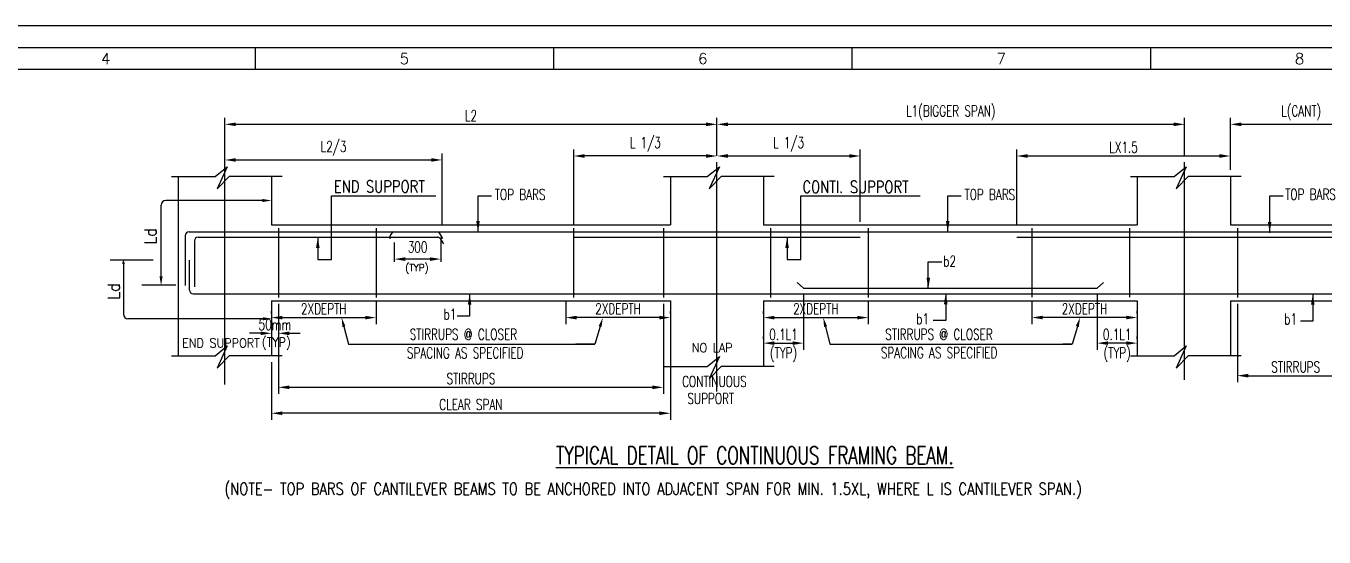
# Model space of a CAD drawing. Extents: x 489124 to 794428, y -356295 to -29813.
# Drawn here: x 543863 to 573594, y -113142 to -101429 of the extents above; entities that cross this region are included whole.
import ezdxf
from ezdxf.enums import TextEntityAlignment as Align
from ezdxf.lldxf.tags import DXFTag

# ---------------------------------------------------------------- set-up
doc = ezdxf.new("R2010")
doc.units = 0
doc.header["$LTSCALE"] = 500
doc.header["$MEASUREMENT"] = 0
doc.layers.get('DEFPOINTS').update_dxf_attribs({"color": 4})
for name, color, linetype in [('08', 4, 'Continuous'), ('CEN', 8, 'CENTER'), ('COL', 1, 'Continuous'), ('DIM', 5, 'Continuous'), ('hat', 8, 'Continuous'), ('LINK', 2, 'Continuous'), ('PNA', 10, 'Continuous'), ('S-REINF', 6, 'Continuous'), ('S-SCHEDULE', 2, 'Continuous'), ('TXT', 4, 'Continuous')]:
    doc.layers.add(name, color=color, linetype=linetype)
doc.layers.add('HEADING-TXT', color=1, linetype='Continuous', lineweight=25)
doc.styles.add('ROMANS', font='r.shx', dxfattribs={"width": 0.7, "bigfont": 'bigfont.shx'})
doc.styles.add('ROMENT', font='r.shx', dxfattribs={"bigfont": 'bigfont.shx'})
tags = doc.linetypes.add('CENTER', pattern=[2, 1.25, -0.25, 0.25, -0.25]).pattern_tags.tags
tags[10:11] = [DXFTag(74, 4), DXFTag(75, 0), DXFTag(340, '0'), DXFTag(46, 1.0), DXFTag(50, 0.0), DXFTag(44, 0.0), DXFTag(45, 0.0)]
tags[8:9] = [DXFTag(74, 4), DXFTag(75, 0), DXFTag(340, '0'), DXFTag(46, 1.0), DXFTag(50, 0.0), DXFTag(44, 0.0), DXFTag(45, 0.0)]
tags[6:7] = [DXFTag(74, 4), DXFTag(75, 0), DXFTag(340, '0'), DXFTag(46, 1.0), DXFTag(50, 0.0), DXFTag(44, 0.0), DXFTag(45, 0.0)]
tags[4:5] = [DXFTag(74, 4), DXFTag(75, 0), DXFTag(340, '0'), DXFTag(46, 1.0), DXFTag(50, 0.0), DXFTag(44, 0.0), DXFTag(45, 0.0)]
doc.dimstyles.new('5', dxfattribs={"dimtxt": 250, "dimasz": 250, "dimexe": 60, "dimexo": 60, "dimgap": 150, "dimtad": 1, "dimdec": 0, "dimlfac": 0.2, "dimzin": 0, "dimdsep": 46, "dimtxsty": 'ROMANS', "dimcen": -250, "dimclrd": 5, "dimclre": 5, "dimclrt": 4, "dimadec": 0, "dimazin": 0, "dimtfac": 1, "dimtdec": 0, "dimtix": 1, "dimtofl": 0, "dimtmove": 2, "dimatfit": 3, "dimfxl": 0, "dimtolj": 1, "dimtzin": 0, "dimarcsym": 0})
doc.dimstyles.new('INT1', dxfattribs={"dimtxt": 250, "dimasz": 250, "dimexe": 150, "dimexo": 60, "dimgap": 75, "dimtad": 1, "dimdec": 0, "dimzin": 0, "dimdsep": 46, "dimtxsty": 'ROMANS', "dimcen": -250, "dimclrd": 5, "dimclre": 5, "dimclrt": 4, "dimadec": 0, "dimazin": 0, "dimtfac": 1, "dimtdec": 0, "dimtix": 1, "dimtofl": 0, "dimtmove": 2, "dimatfit": 3, "dimfxl": 0, "dimtolj": 1, "dimtzin": 0, "dimarcsym": 0})

# ---------------------------------------------------------------- blocks, each defined once
blk = doc.blocks.new('A1')
at = {"flags": 128}
blk.add_lwpolyline([(0, 0), (82779, 0), (82779, 58231), (0, 58231)], close=True, dxfattribs=at)
at = {"layer": 'PNA'}
for p, q in [((27921, 57739), (27921, 57247)), ((34655, 57739), (34655, 57247)), ((41389, 57739), (41389, 57247)), ((48124, 57739), (48124, 57247))]:
    blk.add_line(p, q, dxfattribs=at)
at = {"layer": 'PNA', "color": 1}
for points in [[(984, 492), (82287, 492), (82287, 57739), (984, 57739)], [(1969, 984), (81794, 984), (81794, 57247), (1969, 57247)]]:
    blk.add_lwpolyline(points, close=True, dxfattribs=at)
at = {"layer": 'PNA', "style": 'ROMANS'}
for s, p in [('4', (24555, 57493)), ('5', (31289, 57493)), ('6', (38023, 57493)), ('7', (44757, 57493)), ('8', (51491, 57493))]:
    blk.add_text(s, height=246, dxfattribs=at).set_placement(p, align=Align.MIDDLE)
blk = doc.blocks.new('*D318')
at = {"layer": 'DEFPOINTS', "color": 0}
for p in [(570402, -103683), (559690, -104552), (570402, -104552)]:
    blk.add_point(p, dxfattribs=at)
at = {"layer": 'DIM', "color": 5, "lineweight": -2}
for p, q in [((559690, -104402), (559690, -103533)), ((559940, -103683), (570152, -103683)), ((570402, -104402), (570402, -103533))]:
    blk.add_line(p, q, dxfattribs=at)
at = {"layer": 'DIM', "color": 5}
for points in [[(559940, -103642), (559940, -103725), (559690, -103683)], [(570152, -103642), (570152, -103725), (570402, -103683)]]:
    blk.add_solid(points, dxfattribs=at)
at = {"layer": 'DIM', "color": 4, "insert": (565046, -103418), "char_height": 250, "attachment_point": 5, "style": 'ROMANS'}
blk.add_mtext('\\A1;L1(BIGGER SPAN)', dxfattribs=at)
blk = doc.blocks.new('*D319')
at = {"layer": 'DEFPOINTS', "color": 0}
for p in [(559690, -104552), (562971, -104409), (562971, -106069)]:
    blk.add_point(p, dxfattribs=at)
at = {"layer": 'DIM', "color": 5, "lineweight": -2}
for p, q in [((559690, -104402), (559690, -104259)), ((562971, -105919), (562971, -104259)), ((559940, -104409), (562721, -104409))]:
    blk.add_line(p, q, dxfattribs=at)
at = {"layer": 'DIM', "color": 5}
for points in [[(559940, -104367), (559940, -104451), (559690, -104409)], [(562721, -104367), (562721, -104451), (562971, -104409)]]:
    blk.add_solid(points, dxfattribs=at)
at = {"layer": 'DIM', "color": 4, "insert": (561331, -104143), "char_height": 250, "attachment_point": 5, "style": 'ROMANS'}
blk.add_mtext('\\A1;L 1/3', dxfattribs=at)
blk = doc.blocks.new('*D320')
at = {"layer": 'DEFPOINTS', "color": 0}
for p in [(553394, -104500), (548418, -104699), (553394, -106139)]:
    blk.add_point(p, dxfattribs=at)
at = {"layer": 'DIM', "color": 5, "lineweight": -2}
for p, q in [((548418, -104549), (548418, -104350)), ((553394, -105989), (553394, -104350)), ((548668, -104500), (553144, -104500))]:
    blk.add_line(p, q, dxfattribs=at)
at = {"layer": 'DIM', "color": 5}
for points in [[(548668, -104458), (548668, -104541), (548418, -104500)], [(553144, -104458), (553144, -104541), (553394, -104500)]]:
    blk.add_solid(points, dxfattribs=at)
at = {"layer": 'DIM', "color": 4, "insert": (550906, -104234), "char_height": 250, "attachment_point": 5, "style": 'ROMANS'}
blk.add_mtext('\\A1;L2/3', dxfattribs=at)
blk = doc.blocks.new('*D321')
at = {"layer": 'DEFPOINTS', "color": 0}
for p in [(556408, -104409), (559690, -104552), (556408, -106148)]:
    blk.add_point(p, dxfattribs=at)
at = {"layer": 'DIM', "color": 5, "lineweight": -2}
for p, q in [((556408, -105998), (556408, -104259)), ((559690, -104402), (559690, -104259)), ((559440, -104409), (556658, -104409))]:
    blk.add_line(p, q, dxfattribs=at)
at = {"layer": 'DIM', "color": 5}
for points in [[(556658, -104367), (556658, -104451), (556408, -104409)], [(559440, -104367), (559440, -104451), (559690, -104409)]]:
    blk.add_solid(points, dxfattribs=at)
at = {"layer": 'DIM', "color": 4, "insert": (558049, -104143), "char_height": 250, "attachment_point": 5, "style": 'ROMANS'}
blk.add_mtext('\\A1;L 1/3', dxfattribs=at)
blk = doc.blocks.new('*D322')
at = {"layer": 'DEFPOINTS', "color": 0}
for p in [(549485, -108985), (558623, -108985), (549485, -110305)]:
    blk.add_point(p, dxfattribs=at)
at = {"layer": 'DIM', "color": 5, "lineweight": -2}
for p, q in [((549485, -109135), (549485, -110455)), ((558623, -109135), (558623, -110455)), ((558373, -110305), (549735, -110305))]:
    blk.add_line(p, q, dxfattribs=at)
at = {"layer": 'DIM', "color": 5}
for points in [[(549735, -110263), (549735, -110346), (549485, -110305)], [(558373, -110263), (558373, -110346), (558623, -110305)]]:
    blk.add_solid(points, dxfattribs=at)
at = {"layer": 'DIM', "color": 4, "insert": (554054, -110105), "char_height": 250, "attachment_point": 5, "style": 'ROMANS'}
blk.add_mtext('\\A1;CLEAR SPAN', dxfattribs=at)
blk = doc.blocks.new('*D323')
at = {"layer": 'DEFPOINTS', "color": 0}
for p in [(549645, -107650), (558463, -107650), (558463, -109711)]:
    blk.add_point(p, dxfattribs=at)
at = {"layer": 'DIM', "color": 5, "lineweight": -2}
for p, q in [((549645, -107800), (549645, -109861)), ((558463, -107800), (558463, -109861)), ((549895, -109711), (558213, -109711))]:
    blk.add_line(p, q, dxfattribs=at)
at = {"layer": 'DIM', "color": 5}
for points in [[(549895, -109669), (549895, -109752), (549645, -109711)], [(558213, -109669), (558213, -109752), (558463, -109711)]]:
    blk.add_solid(points, dxfattribs=at)
at = {"layer": 'DIM', "color": 4, "insert": (554054, -109511), "char_height": 250, "attachment_point": 5, "style": 'ROMANS'}
blk.add_mtext('\\A1;STIRRUPS', dxfattribs=at)
blk = doc.blocks.new('*D324')
at = {"layer": 'DEFPOINTS', "color": 0}
for p in [(552299, -106331), (553366, -106215), (552299, -106772)]:
    blk.add_point(p, dxfattribs=at)
at = {"layer": 'DIM', "color": 5, "lineweight": -2}
for p, q in [((552299, -106391), (552299, -106832)), ((553366, -106275), (553366, -106832)), ((553116, -106772), (552549, -106772))]:
    blk.add_line(p, q, dxfattribs=at)
at = {"layer": 'DIM', "color": 5}
for points in [[(552549, -106731), (552549, -106814), (552299, -106772)], [(553116, -106731), (553116, -106814), (553366, -106772)]]:
    blk.add_solid(points, dxfattribs=at)
at = {"layer": 'DIM', "color": 4, "insert": (552833, -106497), "char_height": 250, "attachment_point": 5, "style": 'ROMANS'}
blk.add_mtext('\\A1;300', dxfattribs=at)
blk = doc.blocks.new('*D325')
at = {"layer": 'DEFPOINTS', "color": 0}
for p in [(551883, -107580), (549485, -108167), (551883, -108113)]:
    blk.add_point(p, dxfattribs=at)
at = {"layer": 'DIM', "color": 5, "lineweight": -2}
for p, q in [((551883, -107730), (551883, -108263)), ((549485, -108017), (549485, -107963)), ((549735, -108113), (551633, -108113))]:
    blk.add_line(p, q, dxfattribs=at)
at = {"layer": 'DIM', "color": 5}
for points in [[(549735, -108072), (549735, -108155), (549485, -108113)], [(551633, -108072), (551633, -108155), (551883, -108113)]]:
    blk.add_solid(points, dxfattribs=at)
at = {"layer": 'DIM', "color": 4, "insert": (550684, -107913), "char_height": 250, "attachment_point": 5, "style": 'ROMANS'}
blk.add_mtext('\\A1;2XDEPTH', dxfattribs=at)
blk = doc.blocks.new('*D326')
at = {"layer": 'DEFPOINTS', "color": 0}
for p in [(549485, -108431), (549485, -108473), (549645, -108351)]:
    blk.add_point(p, dxfattribs=at)
at = {"layer": 'DIM', "color": 5, "lineweight": -2}
for p, q in [((549235, -108473), (548985, -108473)), ((549645, -108501), (549645, -108623)), ((549895, -108473), (550145, -108473)), ((549485, -108581), (549485, -108623))]:
    blk.add_line(p, q, dxfattribs=at)
at = {"layer": 'DIM', "color": 5}
for points in [[(549235, -108431), (549235, -108515), (549485, -108473)], [(549895, -108431), (549895, -108515), (549645, -108473)]]:
    blk.add_solid(points, dxfattribs=at)
at = {"layer": 'DIM', "color": 4, "insert": (549565, -108273), "char_height": 250, "attachment_point": 5, "style": 'ROMANS'}
blk.add_mtext('\\A1;50mm', dxfattribs=at)
blk = doc.blocks.new('*D327')
at = {"layer": 'DEFPOINTS', "color": 0}
for p in [(556225, -107580), (556225, -108113), (558623, -108167)]:
    blk.add_point(p, dxfattribs=at)
at = {"layer": 'DIM', "color": 5, "lineweight": -2}
for p, q in [((556225, -107730), (556225, -108263)), ((558373, -108113), (556475, -108113)), ((558623, -108017), (558623, -107963))]:
    blk.add_line(p, q, dxfattribs=at)
at = {"layer": 'DIM', "color": 5}
for points in [[(556475, -108072), (556475, -108155), (556225, -108113)], [(558373, -108072), (558373, -108155), (558623, -108113)]]:
    blk.add_solid(points, dxfattribs=at)
at = {"layer": 'DIM', "color": 4, "insert": (557424, -107913), "char_height": 250, "attachment_point": 5, "style": 'ROMANS'}
blk.add_mtext('\\A1;2XDEPTH', dxfattribs=at)
blk = doc.blocks.new('*D328')
at = {"layer": 'DEFPOINTS', "color": 0}
for p in [(559690, -103683), (548418, -104552), (559690, -104552)]:
    blk.add_point(p, dxfattribs=at)
at = {"layer": 'DIM', "color": 5, "lineweight": -2}
for p, q in [((548418, -104402), (548418, -103533)), ((548668, -103683), (559440, -103683)), ((559690, -104402), (559690, -103533))]:
    blk.add_line(p, q, dxfattribs=at)
at = {"layer": 'DIM', "color": 5}
for points in [[(548668, -103642), (548668, -103725), (548418, -103683)], [(559440, -103642), (559440, -103725), (559690, -103683)]]:
    blk.add_solid(points, dxfattribs=at)
at = {"layer": 'DIM', "color": 4, "insert": (554054, -103483), "char_height": 250, "attachment_point": 5, "style": 'ROMANS'}
blk.add_mtext('\\A1;L2', dxfattribs=at)
blk = doc.blocks.new('*D329')
at = {"layer": 'DEFPOINTS', "color": 0}
for p in [(574696, -103683), (571449, -104874), (574696, -105987)]:
    blk.add_point(p, dxfattribs=at)
at = {"layer": 'DIM', "color": 5, "lineweight": -2}
for p, q in [((571449, -104724), (571449, -103533)), ((571699, -103683), (574446, -103683)), ((574696, -105837), (574696, -103533))]:
    blk.add_line(p, q, dxfattribs=at)
at = {"layer": 'DIM', "color": 5}
for points in [[(571699, -103642), (571699, -103725), (571449, -103683)], [(574446, -103642), (574446, -103725), (574696, -103683)]]:
    blk.add_solid(points, dxfattribs=at)
at = {"layer": 'DIM', "color": 4, "insert": (573072, -103418), "char_height": 250, "attachment_point": 5, "style": 'ROMANS'}
blk.add_mtext('\\A1;L(CANT)', dxfattribs=at)
blk = doc.blocks.new('*D330')
at = {"layer": 'DEFPOINTS', "color": 0}
for p in [(571609, -107650), (574282, -107650), (574282, -109444)]:
    blk.add_point(p, dxfattribs=at)
at = {"layer": 'DIM', "color": 5, "lineweight": -2}
for p, q in [((571609, -107800), (571609, -109594)), ((574282, -107800), (574282, -109594)), ((571859, -109444), (574032, -109444))]:
    blk.add_line(p, q, dxfattribs=at)
at = {"layer": 'DIM', "color": 5}
for points in [[(571859, -109402), (571859, -109486), (571609, -109444)], [(574032, -109402), (574032, -109486), (574282, -109444)]]:
    blk.add_solid(points, dxfattribs=at)
at = {"layer": 'DIM', "color": 4, "insert": (572945, -109244), "char_height": 250, "attachment_point": 5, "style": 'ROMANS'}
blk.add_mtext('\\A1;STIRRUPS', dxfattribs=at)
blk = doc.blocks.new('*D331')
at = {"layer": 'DEFPOINTS', "color": 0}
for p in [(571449, -104409), (571449, -104874), (566556, -106147)]:
    blk.add_point(p, dxfattribs=at)
at = {"layer": 'DIM', "color": 5, "lineweight": -2}
for p, q in [((566556, -105997), (566556, -104259)), ((571449, -104724), (571449, -104259)), ((566806, -104409), (571199, -104409))]:
    blk.add_line(p, q, dxfattribs=at)
at = {"layer": 'DIM', "color": 5}
for points in [[(566806, -104367), (566806, -104451), (566556, -104409)], [(571199, -104367), (571199, -104451), (571449, -104409)]]:
    blk.add_solid(points, dxfattribs=at)
at = {"layer": 'DIM', "color": 4, "insert": (569002, -104209), "char_height": 250, "attachment_point": 5, "style": 'ROMANS'}
blk.add_mtext('\\A1;LX1.5', dxfattribs=at)
blk = doc.blocks.new('*D332')
at = {"layer": 'DEFPOINTS', "color": 0}
for p in [(566900, -107577), (566900, -108111), (569315, -108169)]:
    blk.add_point(p, dxfattribs=at)
at = {"layer": 'DIM', "color": 5, "lineweight": -2}
for p, q in [((566900, -107727), (566900, -108261)), ((569065, -108111), (567150, -108111)), ((569315, -108019), (569315, -107961))]:
    blk.add_line(p, q, dxfattribs=at)
at = {"layer": 'DIM', "color": 5}
for points in [[(567150, -108070), (567150, -108153), (566900, -108111)], [(569065, -108070), (569065, -108153), (569315, -108111)]]:
    blk.add_solid(points, dxfattribs=at)
at = {"layer": 'DIM', "color": 4, "insert": (568108, -107911), "char_height": 250, "attachment_point": 5, "style": 'ROMANS'}
blk.add_mtext('\\A1;2XDEPTH', dxfattribs=at)
blk = doc.blocks.new('*D333')
at = {"layer": 'DEFPOINTS', "color": 0}
for p in [(563154, -107580), (560756, -108167), (563154, -108113)]:
    blk.add_point(p, dxfattribs=at)
at = {"layer": 'DIM', "color": 5, "lineweight": -2}
for p, q in [((563154, -107730), (563154, -108263)), ((560756, -108017), (560756, -107963)), ((561006, -108113), (562904, -108113))]:
    blk.add_line(p, q, dxfattribs=at)
at = {"layer": 'DIM', "color": 5}
for points in [[(561006, -108072), (561006, -108155), (560756, -108113)], [(562904, -108072), (562904, -108155), (563154, -108113)]]:
    blk.add_solid(points, dxfattribs=at)
at = {"layer": 'DIM', "color": 4, "insert": (561955, -107913), "char_height": 250, "attachment_point": 5, "style": 'ROMANS'}
blk.add_mtext('\\A1;2XDEPTH', dxfattribs=at)
blk = doc.blocks.new('*D341')
at = {"layer": 'DEFPOINTS', "color": 0}
for p in [(561672, -107440), (560756, -108751), (561672, -108698)]:
    blk.add_point(p, dxfattribs=at)
at = {"layer": 'DIM', "color": 5, "lineweight": -2}
for p, q in [((561672, -107590), (561672, -108848)), ((560756, -108601), (560756, -108548)), ((561006, -108698), (561422, -108698))]:
    blk.add_line(p, q, dxfattribs=at)
at = {"layer": 'DIM', "color": 5}
for points in [[(561006, -108656), (561006, -108740), (560756, -108698)], [(561422, -108656), (561422, -108740), (561672, -108698)]]:
    blk.add_solid(points, dxfattribs=at)
at = {"layer": 'DIM', "color": 4, "char_height": 250, "attachment_point": 5, "style": 'ROMANS'}
for s, insert in [('\\A1;0.1L1', (561214, -108498)), ('\\A1;(TYP)', (561214, -108963))]:
    blk.add_mtext(s, dxfattribs=dict(at, insert=insert))
blk = doc.blocks.new('*D342')
at = {"layer": 'DEFPOINTS', "color": 0}
for p in [(568399, -107440), (568399, -108698), (569315, -108751)]:
    blk.add_point(p, dxfattribs=at)
at = {"layer": 'DIM', "color": 5, "lineweight": -2}
for p, q in [((568399, -107590), (568399, -108848)), ((569065, -108698), (568649, -108698)), ((569315, -108601), (569315, -108548))]:
    blk.add_line(p, q, dxfattribs=at)
at = {"layer": 'DIM', "color": 5}
for points in [[(568649, -108656), (568649, -108740), (568399, -108698)], [(569065, -108656), (569065, -108740), (569315, -108698)]]:
    blk.add_solid(points, dxfattribs=at)
at = {"layer": 'DIM', "color": 4, "char_height": 250, "attachment_point": 5, "style": 'ROMANS'}
for s, insert in [('\\A1;0.1L1', (568857, -108498)), ('\\A1;(TYP)', (568857, -108963))]:
    blk.add_mtext(s, dxfattribs=dict(at, insert=insert))

msp = doc.modelspace()

# ---------------------------------------------------------------- linework, layer by layer
at = {"layer": '08'}
for p, q in [((549485, -105986.925), (558622.995, -105986.925)), ((560756.327, -105986.925), (569315.197, -105986.925)), ((571448.529, -105986.925), (574696.466, -105986.925)), ((549485, -107730.207), (558622.995, -107730.207)), ((560756.327, -107730.207), (569315.197, -107730.207)), ((571448.529, -107730.207), (574696.466, -107730.207))]:
    msp.add_line(p, q, dxfattribs=at)
at = {"layer": 'CEN'}
for p, q in [((548418.334, -109644.662), (548418.334, -104552.144)), ((559689.661, -109807.87), (559689.661, -104552.144)), ((570401.883, -109535.502), (570401.883, -104552.144))]:
    msp.add_line(p, q, dxfattribs=at)
at = {"layer": 'COL', "ltscale": 2}
for p, q in [((547351.665, -104881.51), (547351.665, -108985.411)), ((549485, -104874.047), (549485, -105986.925)), ((558622.995, -104881.51), (558622.995, -105986.925)), ((560756.327, -104874.047), (560756.327, -105986.925)), ((569315.197, -104881.51), (569315.197, -105986.925)), ((571448.529, -104874.047), (571448.529, -105986.925)), ((549485, -107730.207), (549485, -108977.948)), ((558622.995, -107730.207), (558622.995, -109232.053)), ((560756.327, -107730.207), (560756.327, -109224.59)), ((569315.197, -107730.207), (569315.197, -108985.411)), ((571448.529, -107730.207), (571448.529, -108977.948))]:
    msp.add_line(p, q, dxfattribs=at)
at = {"layer": 'DIM', "ltscale": 2}
for p, q in [((546957.694, -107165.85), (546957.694, -105534.544)), ((546774.848, -106796.933), (545792.723, -106796.933)), ((546094.16, -106880.631), (546094.16, -108034.356)), ((547297.844, -107372.93), (546516.181, -107372.93)), ((549294.872, -108139.768), (546199.572, -108139.768))]:
    msp.add_line(p, q, dxfattribs=at)
at = {"layer": 'DIM'}
for p, q in [((549279.451, -105429.132), (547063.106, -105429.132)), ((551145.118, -108318.982), (551246.627, -108717.915)), ((557012.689, -108316.286), (556890.049, -108717.915)), ((562176.965, -108318.982), (562278.474, -108717.915)), ((567944.37, -108316.286), (567821.731, -108717.915)), ((551246.627, -108717.915), (556659.095, -108717.915)), ((556677.95, -108717.915), (556458.442, -108717.915)), ((556659.095, -108717.915), (556890.049, -108717.915)), ((556890.049, -108717.915), (556677.95, -108717.915)), ((562278.474, -108717.915), (567590.776, -108717.915)), ((567590.776, -108717.915), (567821.731, -108717.915)), ((567821.731, -108717.915), (567609.631, -108717.915))]:
    msp.add_line(p, q, dxfattribs=at)
at = {"layer": 'DIM', "color": 5}
msp.add_arc((547063.106, -105534.544), 105.413, 90, 180, dxfattribs=at)
at = {"layer": 'DIM', "ltscale": 2}
msp.add_arc((546199.572, -108034.356), 105.413, 180, 270, dxfattribs=at)
at = {"layer": 'DIM', "color": 5}
for points in [[(549279.451, -105393.519), (549279.451, -105464.742), (549493.127, -105429.132)], [(549294.872, -108175.381), (549294.872, -108104.155), (549508.545, -108139.768)]]:
    msp.add_solid(points, dxfattribs=at)
at = {"layer": 'DIM', "ltscale": 2}
for points in [[(546131.064, -106880.631), (546059.838, -106880.631), (546095.451, -106790.337)], [(546993.304, -107165.85), (546922.081, -107165.85), (546957.694, -107379.526)]]:
    msp.add_solid(points, dxfattribs=at)
at = {"layer": 'DIM'}
for points in [[(551110.857, -108327.698), (551179.375, -108310.264), (551092.814, -108113.433)], [(556978.881, -108305.962), (557046.499, -108326.611), (557074.633, -108113.433)], [(562142.705, -108327.698), (562211.222, -108310.264), (562124.662, -108113.433)], [(567910.563, -108305.962), (567978.18, -108326.611), (568006.314, -108113.433)]]:
    msp.add_solid(points, dxfattribs=at)
at = {"layer": 'hat', "elevation": 0}
for points in [[(547196.523, -104881.51), (548196.865, -104881.51), (548473.437, -104657.572), (548241.722, -105165.166), (548525.763, -104874.047), (549729.512, -104874.047)], [(558467.849, -104881.51), (559468.195, -104881.51), (559744.763, -104657.572), (559513.052, -105165.166), (559797.093, -104874.047), (561000.838, -104874.047)], [(569160.052, -104881.51), (570160.394, -104881.51), (570436.966, -104657.572), (570205.25, -105165.166), (570489.291, -104874.047), (571693.041, -104874.047)], [(547196.523, -108985.411), (548196.865, -108985.411), (548473.437, -108761.473), (548241.722, -109269.067), (548525.763, -108977.948), (549729.512, -108977.948)], [(569160.052, -108985.411), (570160.394, -108985.411), (570436.966, -108761.473), (570205.25, -109269.067), (570489.291, -108977.948), (571693.041, -108977.948)], [(558467.849, -109232.053), (559468.195, -109232.053), (559744.763, -109008.115), (559513.052, -109515.712), (559797.093, -109224.59), (561000.838, -109224.59)]]:
    msp.add_lwpolyline(points, dxfattribs=at)
at = {"layer": 'LINK'}
for p, q in [((549645, -106066.925), (549645, -107650.207)), ((551882.643, -106066.925), (551882.643, -107650.207)), ((556407.34, -106066.925), (556407.34, -107650.207)), ((558462.995, -106066.925), (558462.995, -107650.207)), ((558462.995, -106066.925), (558462.995, -107650.207)), ((560916.327, -106066.925), (560916.327, -107650.207)), ((563153.973, -106066.925), (563153.973, -107650.207)), ((566899.925, -106064.789), (566899.925, -107648.074)), ((569137.572, -106064.789), (569137.572, -107648.074)), ((569137.572, -106064.789), (569137.572, -107648.074)), ((571608.529, -106066.925), (571608.529, -107650.207))]:
    msp.add_line(p, q, dxfattribs=at)
at = {"layer": 'S-REINF'}
for p, q in [((547511.665, -106233.816), (547511.665, -107374.254)), ((547597.138, -106148.346), (556445.209, -106148.346)), ((547720.231, -106352.591), (547720.231, -107404.656)), ((547805.7, -106267.121), (553288.343, -106267.121)), ((553311.946, -106148.346), (553405.461, -106296.815)), ((553348.164, -106300.142), (553426.672, -106424.782)), ((556407.861, -106148.346), (562971.464, -106148.346)), ((556407.861, -106267.403), (562971.464, -106267.403)), ((562971.464, -106148.346), (566586.524, -106148.346)), ((566554.853, -106271.976), (574388.399, -106271.976)), ((566586.524, -106148.346), (574466.528, -106148.346)), ((547608.76, -107484.737), (547608.76, -106799.286)), ((561527.771, -107306.759), (561672.392, -107440.315)), ((568543.753, -107306.759), (568399.132, -107440.315)), ((547694.23, -107570.207), (560604.191, -107570.207)), ((560602.534, -107570.207), (574450.997, -107570.207)), ((561672.392, -107440.315), (568399.132, -107440.315))]:
    msp.add_line(p, q, dxfattribs=at)
for centre, radius, start, end in [((547597.138, -106233.816), 85.47, 90, 180), ((547805.7, -106352.591), 85.47, 90, 180), ((552366.476, -106296.958), 171.741, 120.0806089, 182.7287229), ((553288.343, -106337.823), 70.7, 32.2059273, 90), ((547694.23, -107484.737), 85.47, 180, 270)]:
    msp.add_arc(centre, radius, start, end, dxfattribs=at)

# ---------------------------------------------------------------- block references
at = {"xscale": 1.01500000001397, "yscale": 1.01500000001397, "zscale": 1.01500000001397}
msp.add_blockref('A1', (520770.925, -160533.5), dxfattribs=at)

# ---------------------------------------------------------------- texts
at = {"layer": 'DIM', "style": 'ROMANS', "width": 0.9}
msp.add_text('(TYP)', height=166.6667, dxfattribs=at).set_placement((552550.264, -107052.197))
at = {"layer": 'HEADING-TXT', "color": 6, "style": 'ROMANS', "width": 0.7}
msp.add_text('%%UTYPICAL DETAIL OF CONTINUOUS FRAMING BEAM.', height=400, dxfattribs=at).set_placement((556002.646, -111468.264))
at = {"layer": 'S-SCHEDULE', "color": 4, "style": 'ROMANS', "width": 0.7}
for s, p in [('TOP BARS', (554599.391, -105417.717)), ('TOP BARS', (565358.323, -105417.717)), ('TOP BARS', (572702.815, -105413.039)), ('b2', (564871.389, -106944.423)), ('b1', (553427.325, -108158.937)), ('b1', (564255.26, -108266.333)), ('b1', (572684.145, -108268.759)), ('STIRRUPS @ CLOSER', (552653.058, -108622.636)), ('STIRRUPS @ CLOSER', (563544.889, -108622.636)), ('SPACING AS SPECIFIED', (552588.441, -109047.671)), ('SPACING AS SPECIFIED', (563443.723, -109043.799)), ('CONTINUOUS  ', (558891.955, -109702.512)), (' SUPPORT', (558891.955, -110091.648))]:
    msp.add_text(s, height=250, dxfattribs=at).set_placement(p)
at = {"layer": 'TXT'}
for s, height, style, width, p in [('END SUPPORT', 275, 'ROMENT', 0.8, (550915.033, -105244.321)), ('CONTI. SUPPORT', 275, 'ROMENT', 0.8, (561647.756, -105255.541)), ('(TYP)', 208.3333, 'ROMANS', 0.9, (549263.845, -108779.599)), ('NO LAP', 208.3333, 'ROMANS', 0.9, (559113.89, -108908.218))]:
    msp.add_text(s, height=height, dxfattribs=dict(at, style=style, width=width)).set_placement(p)
at = {"layer": 'TXT', "style": 'ROMANS', "width": 0.9}
for p in [(546712.972, -106246.755), (545872.841, -107510.473)]:
    msp.add_text('Ld', height=275, rotation=90, dxfattribs=at).set_placement(p, align=Align.MIDDLE)
msp.add_text('END SUPPORT', height=208.33333, dxfattribs=at).set_placement((548329.215, -108696.069), align=Align.MIDDLE_CENTER)
at = {"layer": 'TXT', "linetype": 'ByBlock', "style": 'ROMANS', "width": 0.8}
msp.add_text('(NOTE- TOP BARS OF CANTILEVER BEAMS TO BE ANCHORED INTO ADJACENT SPAN FOR MIN. 1.5XL, WHERE L IS CANTILEVER SPAN.)', height=275, dxfattribs=at).set_placement((548407.538, -112174.802))

# ---------------------------------------------------------------- dimensions: what is measured, and where the dimension line sits
at = {"layer": 'DIM'}
for base, p1, p2, text, picture, middle in [((570401.883, -103683.257), (559689.661, -104552.144), (570401.883, -104552.144), 'L1(BIGGER SPAN)', '*D318', (565045.772, -103417.78)), ((559689.661, -103683.257), (548418.334, -104552.144), (559689.661, -104552.144), 'L2', '*D328', (554053.998, -103483.257)), ((574696.466, -103683.257), (571448.529, -104874.047), (574696.466, -105986.925), 'L(CANT)', '*D329', (573072.498, -103417.78)), ((553394.35, -104499.779), (548418.334, -104699.144), (553394.35, -106139.094), 'L2/3', '*D320', (550906.342, -104234.303)), ((556407.861, -104408.844), (559689.661, -104552.144), (556407.861, -106148.346), 'L 1/3', '*D321', (558048.761, -104143.367)), ((562971.464, -104408.844), (559689.661, -104552.144), (562971.464, -106068.702), 'L 1/3', '*D319', (561330.562, -104143.367)), ((571448.529, -104408.844), (566555.584, -106146.926), (571448.529, -104874.047), 'LX1.5', '*D331', (569002.056, -104208.844)), ((551882.643, -108113.433), (549485, -108166.986), (551882.643, -107579.508), '2XDEPTH', '*D325', (550683.822, -107913.433)), ((556225.352, -108113.433), (558622.995, -108166.986), (556225.352, -107579.508), '2XDEPTH', '*D327', (557424.173, -107913.433)), ((561672.392, -108697.933), (560756.327, -108751.486), (561672.392, -107440.315), '0.1L1\\X(TYP)', '*D341', (561214.359, -108697.933)), ((563153.973, -108113.433), (560756.327, -108166.986), (563153.973, -107579.508), '2XDEPTH', '*D333', (561955.15, -107913.433)), ((566899.925, -108111.297), (569315.197, -108169.17), (566899.925, -107577.375), '2XDEPTH', '*D332', (568107.561, -107911.297)), ((558462.995, -109710.565), (549645, -107650.207), (558462.995, -107650.207), 'STIRRUPS', '*D323', (554053.998, -109510.565)), ((574281.805, -109443.974), (571608.529, -107650.207), (574281.805, -107650.207), 'STIRRUPS', '*D330', (572945.167, -109243.974)), ((549485, -108473.031), (549645, -108351.042), (549485, -108431.042), '50mm', '*D326', (549565, -108273.031)), ((549485, -110304.67), (558622.995, -108985.411), (549485, -108985.411), 'CLEAR SPAN', '*D322', (554053.998, -110104.67))]:
    dim = msp.add_linear_dim(base=base, p1=p1, p2=p2, text=text, dimstyle='INT1', override={"dimexo": 150, "dimlfac": 0.25}, dxfattribs=at)
    dim.commit()
    dim.dimension.update_dxf_attribs({"geometry": picture, "text_midpoint": middle})
dim = msp.add_linear_dim(base=(552299.24, -106772.29), p1=(553365.906, -106215.336), p2=(552299.24, -106331.341), text='300', dimstyle='5', dxfattribs=at)
dim.commit()
dim.dimension.update_dxf_attribs({"geometry": '*D324', "text_midpoint": (552832.573, -106497.29)})
dim = msp.add_linear_dim(base=(568399.132, -108697.933), p1=(569315.197, -108751.486), p2=(568399.132, -107440.315), angle=180, text='0.1L1\\X(TYP)', dimstyle='INT1', override={"dimexo": 150, "dimlfac": 0.25}, dxfattribs=at)
dim.commit()
dim.dimension.update_dxf_attribs({"geometry": '*D342', "text_midpoint": (568857.165, -108697.933)})

# ---------------------------------------------------------------- leaders
for points in [[(550547.022, -106267.403), (550547.022, -106779.57), (550858.731, -106779.57), (550858.731, -105320.576), (553251.5, -105320.576)], [(554216.5, -106148.346), (554216.5, -105320.576), (554526.71, -105320.576)], [(561296, -106267.403), (561296, -106779.57), (561607.71, -106779.57), (561607.71, -105320.576), (564342.5, -105320.576)], [(564975.432, -106148.346), (564975.432, -105320.576), (565285.642, -105320.576)], [(572349.217, -106168.703), (572349.217, -105320.576), (572659.427, -105320.576)], [(564530.141, -107451.399), (564530.141, -106835.461), (564840.351, -106835.461)], [(554024.516, -107570.207), (554024.516, -108081.073), (553740.637, -108081.073)], [(564929.222, -107557.676), (564929.222, -108181.333), (564645.343, -108181.333)], [(573336.399, -107570.207), (573336.399, -108193.864), (573052.52, -108193.864)]]:
    msp.add_leader(points, dimstyle='INT1', override={"dimexo": 150, "dimlfac": 0.25}, dxfattribs=at)

doc.saveas('drawing.dxf')
